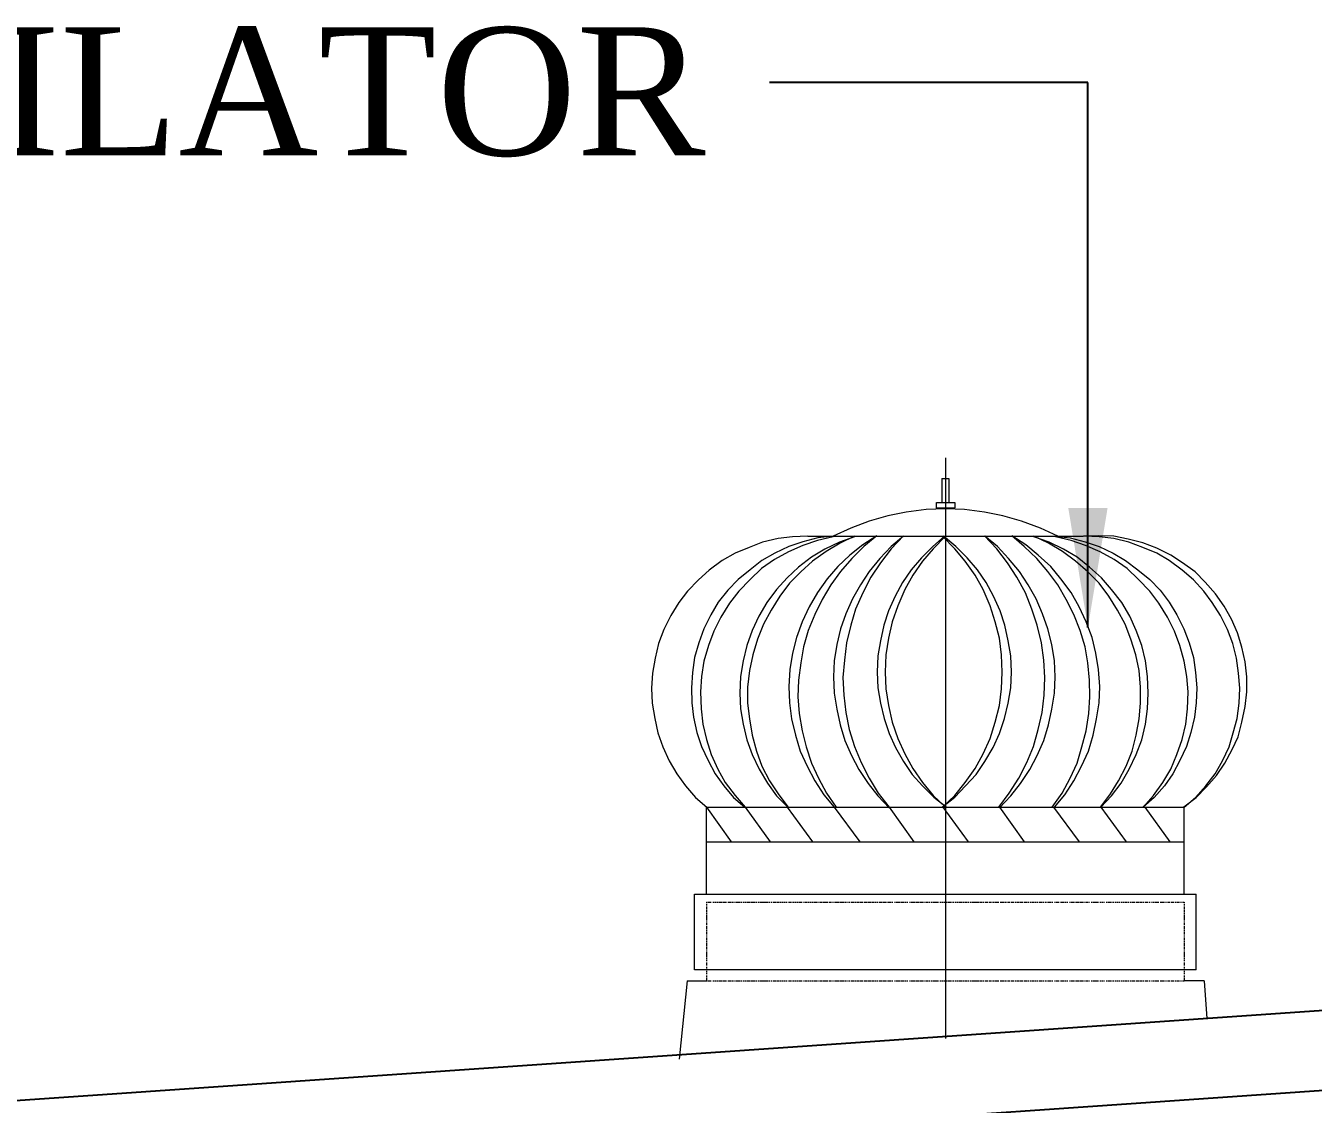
# Model space of a CAD drawing. Header units: metres. Extents: x 31037 to 31490, y -4422 to -3483.
# Drawn here: x 31183.455 to 31185.071, y -4399.249 to -4397.895 of the extents above; entities that cross this region are included whole.
import ezdxf

# ---------------------------------------------------------------- set-up
doc = ezdxf.new("R2010")
doc.units = ezdxf.units.M
doc.header["$LTSCALE"] = 30
doc.header["$MEASUREMENT"] = 0
doc.header["$PDMODE"] = 34
doc.linetypes.add('DASHDOT', pattern=[1, 0.5, -0.25, 0, -0.25])
doc.layers.get('0').update_dxf_attribs({"color": 30, "lineweight": 40})
for name, color, linetype in [('BLK_1_HT_OF_BLDG', 5, 'Continuous'), ('JSC-1A-Thin', 254, 'Continuous'), ('OBJ', 5, 'Continuous')]:
    doc.layers.add(name, color=color, linetype=linetype)
doc.styles.add('DIM', font='times.ttf')
doc.styles.add('ROMANS', font='stylu.ttf', dxfattribs={"width": 0.75})
doc.styles.get("Standard").update_dxf_attribs({"font": 'times.ttf', "height": 0.05})
doc.dimstyles.new('Standard$0', dxfattribs={"dimtxt": 0.08, "dimasz": 0.05, "dimexe": 0.02, "dimexo": 0.05, "dimgap": 0.09, "dimtad": 0, "dimtih": 1, "dimtoh": 1, "dimzin": 0, "dimdsep": 46, "dimtxsty": 'Standard', "dimcen": 0.09, "dimclrd": 7, "dimclre": 7, "dimclrt": 7, "dimadec": 0, "dimazin": 0, "dimtfac": 1, "dimtofl": 0, "dimtmove": 0, "dimatfit": 3, "dimfxl": 0, "dimtolj": 1, "dimtzin": 0, "dimarcsym": 0})
doc.dimstyles.new('STANDARD$7', dxfattribs={"dimtxt": 0.18, "dimasz": 7, "dimexe": 0.18, "dimexo": 0.0625, "dimgap": 0.09, "dimtad": 0, "dimtih": 1, "dimtoh": 1, "dimdec": 3, "dimzin": 0, "dimdsep": 46, "dimtxsty": 'ROMANS', "dimcen": 0.09, "dimclrd": 3, "dimclrt": 2, "dimaunit": 1, "dimadec": 0, "dimazin": 0, "dimtfac": 1, "dimtdec": 3, "dimtofl": 0, "dimtmove": 2, "dimatfit": 3, "dimfxl": 0, "dimtolj": 1, "dimtzin": 0, "dimarcsym": 0})

# ---------------------------------------------------------------- blocks, each defined once
blk = doc.blocks.new('EGEGRE')
at = {"layer": 'JSC-1A-Thin', "lineweight": 9, "extrusion": (0.000697341, -0.000131776, 1)}
blk.add_line((17325.4454, -5309.2693, 0), (17325.4356, -5309.368), dxfattribs=at)
at = {"layer": 'JSC-1A-Thin', "linetype": 'DASHDOT', "lineweight": 9, "extrusion": (0.000697341, -0.000131776, 1), "elevation": 12.7814}
blk.add_lwpolyline([(17325.7659, -5308.6109), (17325.7659, -5309.3404)], dxfattribs=at)
at = {"layer": 'JSC-1A-Thin', "lineweight": 9, "extrusion": (0.000697341, -0.000131776, 1), "elevation": 12.7814}
for points in [[(17325.7611, -5308.6372), (17325.7699, -5308.6372)], [(17325.7611, -5308.6372), (17325.7611, -5308.667)], [(17325.7699, -5308.6372), (17325.7699, -5308.667)], [(17325.7544, -5308.667), (17325.7774, -5308.667), (17325.7774, -5308.6744), (17325.7544, -5308.6744), (17325.7544, -5308.667)], [(17325.9066, -5308.7096), (17325.8849, -5308.6995), (17325.8612, -5308.6907), (17325.8376, -5308.6839), (17325.8146, -5308.6792), (17325.7895, -5308.6758), (17325.7659, -5308.6751), (17325.7415, -5308.6758), (17325.7165, -5308.6792), (17325.6935, -5308.6839), (17325.6698, -5308.6907), (17325.6468, -5308.6995), (17325.6245, -5308.7096)], [(17325.5927, -5308.7096), (17325.5738, -5308.7103), (17325.5555, -5308.7123), (17325.5359, -5308.7171), (17325.519, -5308.7238), (17325.5014, -5308.7306), (17325.4852, -5308.7401), (17325.4689, -5308.7522), (17325.4554, -5308.7644), (17325.4419, -5308.7786), (17325.431, -5308.7928), (17325.4209, -5308.809), (17325.4121, -5308.8266), (17325.4053, -5308.8442), (17325.4013, -5308.8625), (17325.3979, -5308.8814), (17325.3966, -5308.9004), (17325.3972, -5308.9193), (17325.4006, -5308.9382), (17325.4047, -5308.9565), (17325.4108, -5308.9741), (17325.4189, -5308.9917), (17325.4283, -5309.0079), (17325.4392, -5309.0228), (17325.452, -5309.0377), (17325.4662, -5309.0498)], [(17325.6245, -5308.7096), (17325.6056, -5308.7116), (17325.5866, -5308.7164), (17325.569, -5308.7225), (17325.5514, -5308.7306), (17325.5352, -5308.7401), (17325.5203, -5308.7516), (17325.5055, -5308.7637), (17325.4926, -5308.7773), (17325.4804, -5308.7921), (17325.471, -5308.8084), (17325.4622, -5308.826), (17325.4561, -5308.8435), (17325.4507, -5308.8618), (17325.448, -5308.8807), (17325.4466, -5308.8997), (17325.4473, -5308.9186), (17325.4493, -5308.9369), (17325.4534, -5308.9558), (17325.4595, -5308.9734), (17325.4676, -5308.991), (17325.4764, -5309.0079), (17325.4872, -5309.0228), (17325.4994, -5309.0377), (17325.5136, -5309.0498)], [(17325.6245, -5308.7103), (17325.6049, -5308.715), (17325.5866, -5308.7211), (17325.5684, -5308.7292), (17325.5508, -5308.7387), (17325.5345, -5308.7502), (17325.5203, -5308.7637), (17325.5061, -5308.7786), (17325.4946, -5308.7935), (17325.4838, -5308.8111), (17325.475, -5308.8287), (17325.4683, -5308.8469), (17325.4622, -5308.8665), (17325.4595, -5308.8855), (17325.4581, -5308.9051), (17325.4588, -5308.9261), (17325.4608, -5308.9457), (17325.4655, -5308.9646), (17325.4716, -5308.9836), (17325.4797, -5309.0018), (17325.4892, -5309.0187), (17325.5014, -5309.035), (17325.5142, -5309.0498)], [(17325.6516, -5308.7103), (17325.6326, -5308.7171), (17325.6144, -5308.7258), (17325.5974, -5308.736), (17325.5812, -5308.7482), (17325.567, -5308.7617), (17325.5535, -5308.7766), (17325.5413, -5308.7928), (17325.5312, -5308.8097), (17325.523, -5308.828), (17325.5163, -5308.8469), (17325.5115, -5308.8659), (17325.5082, -5308.8855), (17325.5075, -5308.9065), (17325.5082, -5308.9261), (17325.5115, -5308.9457), (17325.5163, -5308.9653), (17325.523, -5308.9836), (17325.5318, -5309.0018), (17325.542, -5309.0194), (17325.5535, -5309.0356), (17325.5677, -5309.0498)], [(17325.6516, -5308.7096), (17325.6333, -5308.7184), (17325.6157, -5308.7286), (17325.5988, -5308.7407), (17325.5839, -5308.7543), (17325.5697, -5308.7685), (17325.5575, -5308.7847), (17325.5467, -5308.8023), (17325.5372, -5308.8199), (17325.5298, -5308.8388), (17325.5237, -5308.8584), (17325.5197, -5308.878), (17325.517, -5308.899), (17325.517, -5308.9193), (17325.5197, -5308.9389), (17325.523, -5308.9592), (17325.5285, -5308.9795), (17325.5352, -5308.9984), (17325.5447, -5309.0167), (17325.5555, -5309.0329), (17325.5677, -5309.0492)], [(17325.6793, -5308.7089), (17325.6617, -5308.7204), (17325.6455, -5308.7333), (17325.6306, -5308.7475), (17325.6171, -5308.7631), (17325.6049, -5308.78), (17325.5947, -5308.7982), (17325.5859, -5308.8172), (17325.5785, -5308.8368), (17325.5738, -5308.8564), (17325.5704, -5308.8767), (17325.569, -5308.8983), (17325.5697, -5308.9186), (17325.5724, -5308.9389), (17325.5772, -5308.9592), (17325.5832, -5308.9795), (17325.592, -5308.9984), (17325.6015, -5309.0167), (17325.613, -5309.0343), (17325.6259, -5309.0498)], [(17325.6793, -5308.7089), (17325.6631, -5308.7225), (17325.6482, -5308.7373), (17325.634, -5308.7536), (17325.6218, -5308.7705), (17325.611, -5308.7888), (17325.6015, -5308.8077), (17325.5934, -5308.828), (17325.5873, -5308.8483), (17325.5839, -5308.8686), (17325.5812, -5308.8902), (17325.5805, -5308.9112), (17325.5819, -5308.9322), (17325.5859, -5308.9538), (17325.5907, -5308.9741), (17325.5974, -5308.9944), (17325.6062, -5309.0133), (17325.6164, -5309.0323), (17325.6286, -5309.0498)], [(17325.5927, -5308.7096), (17325.939, -5308.7096)], [(17325.7131, -5308.7096), (17325.6976, -5308.7225), (17325.6833, -5308.7373), (17325.6698, -5308.7536), (17325.659, -5308.7705), (17325.6489, -5308.7881), (17325.6407, -5308.807), (17325.634, -5308.826), (17325.6292, -5308.8456), (17325.6259, -5308.8659), (17325.6252, -5308.8862), (17325.6259, -5308.9065), (17325.6292, -5308.9267), (17325.6333, -5308.9464), (17325.6394, -5308.966), (17325.6475, -5308.9849), (17325.657, -5309.0025), (17325.6685, -5309.0201), (17325.6806, -5309.0356), (17325.6948, -5309.0505)], [(17325.7131, -5308.7089), (17325.6976, -5308.7252), (17325.684, -5308.7428), (17325.6719, -5308.761), (17325.6617, -5308.7806), (17325.6529, -5308.8009), (17325.6468, -5308.8212), (17325.6414, -5308.8435), (17325.6387, -5308.8652), (17325.6367, -5308.8868), (17325.638, -5308.9092), (17325.6407, -5308.9308), (17325.6448, -5308.9524), (17325.6516, -5308.9734), (17325.6597, -5308.9937), (17325.6698, -5309.0133), (17325.6813, -5309.0323), (17325.6948, -5309.0498)], [(17325.7645, -5308.7096), (17325.7496, -5308.7225), (17325.7354, -5308.7367), (17325.7226, -5308.7516), (17325.7118, -5308.7678), (17325.7023, -5308.7847), (17325.6942, -5308.803), (17325.6881, -5308.8212), (17325.684, -5308.8408), (17325.6806, -5308.8598), (17325.68, -5308.8801), (17325.6806, -5308.8997), (17325.684, -5308.9193), (17325.6888, -5308.9382), (17325.6948, -5308.9572), (17325.703, -5308.9748), (17325.7131, -5308.9924), (17325.7239, -5309.0086), (17325.7368, -5309.0228), (17325.751, -5309.037), (17325.7665, -5309.0492)], [(17325.7659, -5308.7096), (17325.7503, -5308.7252), (17325.7368, -5308.7407), (17325.7246, -5308.7583), (17325.7145, -5308.7766), (17325.7057, -5308.7969), (17325.6989, -5308.8172), (17325.6942, -5308.8375), (17325.6908, -5308.8584), (17325.6901, -5308.8801), (17325.6908, -5308.901), (17325.6942, -5308.922), (17325.6989, -5308.943), (17325.7057, -5308.9633), (17325.7145, -5308.9829), (17325.7246, -5309.0011), (17325.7368, -5309.0187), (17325.7503, -5309.035), (17325.7659, -5309.0498)], [(17325.7618, -5309.0498), (17325.7774, -5309.035), (17325.7902, -5309.0187), (17325.8031, -5309.0011), (17325.8132, -5308.9829), (17325.822, -5308.9633), (17325.8281, -5308.943), (17325.8335, -5308.922), (17325.8362, -5308.901), (17325.8369, -5308.8801), (17325.8362, -5308.8584), (17325.8335, -5308.8375), (17325.8281, -5308.8172), (17325.822, -5308.7969), (17325.8132, -5308.7766), (17325.8031, -5308.7583), (17325.7902, -5308.7407), (17325.7774, -5308.7252), (17325.7618, -5308.7096)], [(17325.7618, -5309.0492), (17325.7774, -5309.037), (17325.7909, -5309.0228), (17325.8044, -5309.0086), (17325.8152, -5308.9924), (17325.8254, -5308.9748), (17325.8335, -5308.9572), (17325.8396, -5308.9382), (17325.8443, -5308.9193), (17325.8477, -5308.8997), (17325.8484, -5308.8801), (17325.8477, -5308.8598), (17325.8443, -5308.8408), (17325.8403, -5308.8212), (17325.8342, -5308.803), (17325.8261, -5308.7847), (17325.8166, -5308.7678), (17325.8058, -5308.7516), (17325.7929, -5308.7367), (17325.7787, -5308.7225), (17325.7632, -5308.7096)], [(17325.8328, -5309.0498), (17325.8457, -5309.0323), (17325.8579, -5309.0133), (17325.868, -5308.9937), (17325.8761, -5308.9734), (17325.8822, -5308.9524), (17325.8869, -5308.9308), (17325.8897, -5308.9092), (17325.8903, -5308.8868), (17325.889, -5308.8652), (17325.8863, -5308.8435), (17325.8809, -5308.8212), (17325.8741, -5308.8009), (17325.866, -5308.7806), (17325.8552, -5308.761), (17325.8437, -5308.7428), (17325.8301, -5308.7252), (17325.8146, -5308.7089)], [(17325.8335, -5309.0505), (17325.8477, -5309.0356), (17325.8599, -5309.0201), (17325.8714, -5309.0025), (17325.8809, -5308.9849), (17325.889, -5308.966), (17325.8951, -5308.9464), (17325.8991, -5308.9267), (17325.9025, -5308.9065), (17325.9032, -5308.8862), (17325.9025, -5308.8659), (17325.8991, -5308.8456), (17325.8944, -5308.826), (17325.8876, -5308.807), (17325.8795, -5308.7881), (17325.8694, -5308.7705), (17325.8585, -5308.7536), (17325.845, -5308.7373), (17325.8308, -5308.7225), (17325.8152, -5308.7096)], [(17325.8998, -5309.0498), (17325.912, -5309.0323), (17325.9221, -5309.0133), (17325.9309, -5308.9944), (17325.937, -5308.9741), (17325.9424, -5308.9538), (17325.9458, -5308.9322), (17325.9471, -5308.9112), (17325.9465, -5308.8902), (17325.9444, -5308.8686), (17325.9411, -5308.8483), (17325.935, -5308.828), (17325.9269, -5308.8077), (17325.9174, -5308.7888), (17325.9066, -5308.7705), (17325.8944, -5308.7536), (17325.8802, -5308.7373), (17325.8646, -5308.7225), (17325.8491, -5308.7089)], [(17325.9025, -5309.0498), (17325.9154, -5309.0343), (17325.9269, -5309.0167), (17325.9363, -5308.9984), (17325.9451, -5308.9795), (17325.9512, -5308.9592), (17325.9553, -5308.9389), (17325.9586, -5308.9186), (17325.9593, -5308.8983), (17325.958, -5308.8767), (17325.9546, -5308.8564), (17325.9499, -5308.8368), (17325.9424, -5308.8172), (17325.9336, -5308.7982), (17325.9235, -5308.78), (17325.9106, -5308.7631), (17325.8978, -5308.7475), (17325.8822, -5308.7333), (17325.8667, -5308.7204), (17325.8491, -5308.7089)], [(17325.9607, -5309.0492), (17325.9729, -5309.0329), (17325.983, -5309.0167), (17325.9925, -5308.9984), (17325.9999, -5308.9795), (17326.0053, -5308.9592), (17326.0087, -5308.9389), (17326.0107, -5308.9193), (17326.0107, -5308.899), (17326.0087, -5308.878), (17326.0046, -5308.8584), (17325.9986, -5308.8388), (17325.9911, -5308.8199), (17325.9816, -5308.8023), (17325.9708, -5308.7847), (17325.9586, -5308.7685), (17325.9444, -5308.7543), (17325.9289, -5308.7407), (17325.9127, -5308.7286), (17325.8951, -5308.7184), (17325.8768, -5308.7096)], [(17325.9607, -5309.0498), (17325.9742, -5309.0356), (17325.9864, -5309.0194), (17325.9965, -5309.0018), (17326.0053, -5308.9836), (17326.0121, -5308.9653), (17326.0168, -5308.9457), (17326.0195, -5308.9261), (17326.0202, -5308.9065), (17326.0195, -5308.8855), (17326.0168, -5308.8659), (17326.0121, -5308.8469), (17326.0053, -5308.828), (17325.9972, -5308.8097), (17325.9871, -5308.7928), (17325.9742, -5308.7766), (17325.9614, -5308.7617), (17325.9465, -5308.7482), (17325.9309, -5308.736), (17325.914, -5308.7258), (17325.8957, -5308.7171), (17325.8768, -5308.7103)], [(17325.9032, -5308.7096), (17325.9221, -5308.7116), (17325.9411, -5308.7164), (17325.9586, -5308.7225), (17325.9762, -5308.7306), (17325.9918, -5308.7401), (17326.0073, -5308.7516), (17326.0222, -5308.7637), (17326.0351, -5308.7773), (17326.0466, -5308.7921), (17326.0561, -5308.8084), (17326.0648, -5308.826), (17326.0716, -5308.8435), (17326.077, -5308.8618), (17326.0797, -5308.8807), (17326.0811, -5308.8997), (17326.0804, -5308.9186), (17326.0784, -5308.9369), (17326.0736, -5308.9558), (17326.0682, -5308.9734), (17326.0601, -5308.991), (17326.0513, -5309.0079), (17326.0405, -5309.0228), (17326.0276, -5309.0377), (17326.0141, -5309.0498), (17326.027, -5309.035), (17326.0385, -5309.0187), (17326.0486, -5309.0018), (17326.0561, -5308.9836), (17326.0628, -5308.9646), (17326.0676, -5308.9457), (17326.0696, -5308.9261), (17326.0703, -5308.9051), (17326.0689, -5308.8855), (17326.0655, -5308.8665), (17326.0601, -5308.8469), (17326.0533, -5308.8287), (17326.0446, -5308.8111), (17326.0337, -5308.7935), (17326.0222, -5308.7786), (17326.008, -5308.7637), (17325.9938, -5308.7502), (17325.9776, -5308.7387), (17325.96, -5308.7292), (17325.9417, -5308.7211), (17325.9235, -5308.715), (17325.9039, -5308.7103)], [(17326.0648, -5309.0492), (17326.0804, -5309.0377), (17326.0933, -5309.0241), (17326.1061, -5309.0099), (17326.1163, -5308.9944), (17326.1257, -5308.9775), (17326.1332, -5308.9612), (17326.1379, -5308.943), (17326.142, -5308.9234), (17326.144, -5308.9051), (17326.144, -5308.8862), (17326.142, -5308.8672), (17326.1379, -5308.849), (17326.1325, -5308.8307), (17326.125, -5308.8138), (17326.1156, -5308.7975), (17326.1048, -5308.782), (17326.0919, -5308.7671), (17326.079, -5308.7543), (17326.0635, -5308.7428), (17326.0486, -5308.7333), (17326.031, -5308.7245), (17326.0134, -5308.7177), (17325.9952, -5308.713), (17325.9769, -5308.7096), (17325.958, -5308.7089), (17325.939, -5308.7096)], [(17326.0655, -5309.0498), (17326.0797, -5309.0377), (17326.0926, -5309.0228), (17326.1041, -5309.0079), (17326.1135, -5308.9917), (17326.1217, -5308.9741), (17326.1271, -5308.9565), (17326.1318, -5308.9382), (17326.1345, -5308.9193), (17326.1352, -5308.9004), (17326.1338, -5308.8814), (17326.1311, -5308.8625), (17326.1264, -5308.8442), (17326.1196, -5308.8266), (17326.1108, -5308.809), (17326.1007, -5308.7928), (17326.0899, -5308.7786), (17326.077, -5308.7644), (17326.0628, -5308.7522), (17326.0466, -5308.7401), (17326.031, -5308.7306), (17326.0134, -5308.7238), (17325.9959, -5308.7171), (17325.9769, -5308.7123), (17325.9586, -5308.7103), (17325.9397, -5308.7096)], [(17325.4655, -5309.0498), (17326.0655, -5309.0498)], [(17325.4655, -5309.0498), (17325.4967, -5309.0931)], [(17325.4655, -5309.1588), (17325.4655, -5309.0498)], [(17325.5142, -5309.0498), (17325.5454, -5309.0931)], [(17325.567, -5309.0498), (17325.5988, -5309.0931)], [(17325.6259, -5309.0498), (17325.6583, -5309.0931)], [(17325.6948, -5309.0498), (17325.726, -5309.0931)], [(17325.7625, -5309.0498), (17325.7943, -5309.0931)], [(17325.8335, -5309.0498), (17325.8646, -5309.0931)], [(17325.9012, -5309.0498), (17325.9336, -5309.0931)], [(17325.9607, -5309.0498), (17325.9925, -5309.0931)], [(17326.0161, -5309.0498), (17326.0473, -5309.0931)], [(17326.0655, -5309.1588), (17326.0655, -5309.0498)], [(17325.4655, -5309.0931), (17326.0655, -5309.0931)], [(17325.4507, -5309.1588), (17326.0804, -5309.1588)], [(17326.0804, -5309.2541), (17325.4507, -5309.2541), (17325.4507, -5309.1588)], [(17326.0804, -5309.2541), (17326.0804, -5309.1588)], [(17325.4655, -5309.1689), (17325.4669, -5309.1689)], [(17325.4655, -5309.1689), (17325.4655, -5309.1703)], [(17325.4655, -5309.1716), (17325.4655, -5309.173)], [(17325.4655, -5309.1743), (17325.4655, -5309.1757)], [(17325.4676, -5309.1689), (17325.4696, -5309.1689)], [(17325.4703, -5309.1689), (17325.4716, -5309.1689)], [(17325.4737, -5309.1689), (17325.475, -5309.1689)], [(17325.4757, -5309.1689), (17325.4777, -5309.1689)], [(17325.4784, -5309.1689), (17325.4804, -5309.1689)], [(17325.4811, -5309.1689), (17325.4831, -5309.1689)], [(17325.4838, -5309.1689), (17325.4858, -5309.1689)], [(17325.4865, -5309.1689), (17325.4885, -5309.1689)], [(17325.4892, -5309.1689), (17325.4906, -5309.1689)], [(17325.4926, -5309.1689), (17325.494, -5309.1689)], [(17325.4946, -5309.1689), (17325.4967, -5309.1689)], [(17325.4973, -5309.1689), (17325.4994, -5309.1689)], [(17325.5007, -5309.1689), (17325.5021, -5309.1689)], [(17325.5027, -5309.1689), (17325.5048, -5309.1689)], [(17325.5055, -5309.1689), (17325.5075, -5309.1689)], [(17325.5082, -5309.1689), (17325.5102, -5309.1689)], [(17325.5115, -5309.1689), (17325.5129, -5309.1689)], [(17325.5136, -5309.1689), (17325.5156, -5309.1689)], [(17325.5163, -5309.1689), (17325.519, -5309.1689)], [(17325.5197, -5309.1689), (17325.521, -5309.1689)], [(17325.5217, -5309.1689), (17325.5237, -5309.1689)], [(17325.5244, -5309.1689), (17325.5264, -5309.1689)], [(17325.5271, -5309.1689), (17325.5291, -5309.1689)], [(17325.5305, -5309.1689), (17325.5318, -5309.1689)], [(17325.5325, -5309.1689), (17325.5345, -5309.1689)], [(17325.5352, -5309.1689), (17325.5379, -5309.1689)], [(17325.5386, -5309.1689), (17325.54, -5309.1689)], [(17325.5406, -5309.1689), (17325.5427, -5309.1689)], [(17325.5433, -5309.1689), (17325.5454, -5309.1689)], [(17325.5467, -5309.1689), (17325.5481, -5309.1689)], [(17325.5494, -5309.1689), (17325.5508, -5309.1689)], [(17325.5514, -5309.1689), (17325.5535, -5309.1689)], [(17325.5542, -5309.1689), (17325.5569, -5309.1689)], [(17325.5575, -5309.1689), (17325.5589, -5309.1689)], [(17325.5596, -5309.1689), (17325.5616, -5309.1689)], [(17325.5623, -5309.1689), (17325.565, -5309.1689)], [(17325.5657, -5309.1689), (17325.567, -5309.1689)], [(17325.5684, -5309.1689), (17325.5697, -5309.1689)], [(17325.5704, -5309.1689), (17325.5724, -5309.1689)], [(17325.5738, -5309.1689), (17325.5758, -5309.1689)], [(17325.5765, -5309.1689), (17325.5778, -5309.1689)], [(17325.5785, -5309.1689), (17325.5805, -5309.1689)], [(17325.5812, -5309.1689), (17325.5839, -5309.1689)], [(17325.5846, -5309.1689), (17325.5859, -5309.1689)], [(17325.5873, -5309.1689), (17325.5887, -5309.1689)], [(17325.5893, -5309.1689), (17325.592, -5309.1689)], [(17325.5927, -5309.1689), (17325.5947, -5309.1689)], [(17325.5954, -5309.1689), (17325.5968, -5309.1689)], [(17325.5974, -5309.1689), (17325.5995, -5309.1689)], [(17325.6002, -5309.1689), (17325.6029, -5309.1689)], [(17325.6035, -5309.1689), (17325.6049, -5309.1689)], [(17325.6062, -5309.1689), (17325.6076, -5309.1689)], [(17325.6083, -5309.1689), (17325.611, -5309.1689)], [(17325.6116, -5309.1689), (17325.6137, -5309.1689)], [(17325.6144, -5309.1689), (17325.6157, -5309.1689)], [(17325.6164, -5309.1689), (17325.6184, -5309.1689)], [(17325.6198, -5309.1689), (17325.6218, -5309.1689)], [(17325.6225, -5309.1689), (17325.6238, -5309.1689)], [(17325.6252, -5309.1689), (17325.6265, -5309.1689)], [(17325.6272, -5309.1689), (17325.6299, -5309.1689)], [(17325.6306, -5309.1689), (17325.6326, -5309.1689)], [(17325.6333, -5309.1689), (17325.6346, -5309.1689)], [(17325.6353, -5309.1689), (17325.638, -5309.1689)], [(17325.6387, -5309.1689), (17325.6407, -5309.1689)], [(17325.6414, -5309.1689), (17325.6428, -5309.1689)], [(17325.6441, -5309.1689), (17325.6455, -5309.1689)], [(17325.6468, -5309.1689), (17325.6489, -5309.1689)], [(17325.6495, -5309.1689), (17325.6516, -5309.1689)], [(17325.6522, -5309.1689), (17325.6536, -5309.1689)], [(17325.6543, -5309.1689), (17325.657, -5309.1689)], [(17325.6576, -5309.1689), (17325.6597, -5309.1689)], [(17325.6604, -5309.1689), (17325.6617, -5309.1689)], [(17325.6631, -5309.1689), (17325.6651, -5309.1689)], [(17325.6658, -5309.1689), (17325.6678, -5309.1689)], [(17325.6685, -5309.1689), (17325.6705, -5309.1689)], [(17325.6712, -5309.1689), (17325.6725, -5309.1689)], [(17325.6732, -5309.1689), (17325.6759, -5309.1689)], [(17325.6766, -5309.1689), (17325.6786, -5309.1689)], [(17325.6793, -5309.1689), (17325.6806, -5309.1689)], [(17325.682, -5309.1689), (17325.684, -5309.1689)], [(17325.6847, -5309.1689), (17325.6867, -5309.1689)], [(17325.6874, -5309.1689), (17325.6894, -5309.1689)], [(17325.6901, -5309.1689), (17325.6915, -5309.1689)], [(17325.6928, -5309.1689), (17325.6948, -5309.1689)], [(17325.6955, -5309.1689), (17325.6976, -5309.1689)], [(17325.6982, -5309.1689), (17325.6996, -5309.1689)], [(17325.7016, -5309.1689), (17325.703, -5309.1689)], [(17325.7036, -5309.1689), (17325.7057, -5309.1689)], [(17325.7063, -5309.1689), (17325.7084, -5309.1689)], [(17325.7091, -5309.1689), (17325.7111, -5309.1689)], [(17325.7118, -5309.1689), (17325.7138, -5309.1689)], [(17325.7145, -5309.1689), (17325.7165, -5309.1689)], [(17325.7172, -5309.1689), (17325.7185, -5309.1689)], [(17325.7206, -5309.1689), (17325.7219, -5309.1689)], [(17325.7226, -5309.1689), (17325.7246, -5309.1689)], [(17325.7253, -5309.1689), (17325.7273, -5309.1689)], [(17325.728, -5309.1689), (17325.73, -5309.1689)], [(17325.7307, -5309.1689), (17325.7327, -5309.1689)], [(17325.7334, -5309.1689), (17325.7354, -5309.1689)], [(17325.7361, -5309.1689), (17325.7381, -5309.1689)], [(17325.7395, -5309.1689), (17325.7408, -5309.1689)], [(17325.7415, -5309.1689), (17325.7435, -5309.1689)], [(17325.7442, -5309.1689), (17325.7463, -5309.1689)], [(17325.7476, -5309.1689), (17325.749, -5309.1689)], [(17325.7496, -5309.1689), (17325.7517, -5309.1689)], [(17325.7523, -5309.1689), (17325.7544, -5309.1689)], [(17325.755, -5309.1689), (17325.7571, -5309.1689)], [(17325.7584, -5309.1689), (17325.7598, -5309.1689)], [(17325.7605, -5309.1689), (17325.7625, -5309.1689)], [(17325.7632, -5309.1689), (17325.7659, -5309.1689)], [(17325.7665, -5309.1689), (17325.7679, -5309.1689)], [(17325.7686, -5309.1689), (17325.7706, -5309.1689)], [(17325.7713, -5309.1689), (17325.7733, -5309.1689)], [(17325.7747, -5309.1689), (17325.776, -5309.1689)], [(17325.7774, -5309.1689), (17325.7787, -5309.1689)], [(17325.7794, -5309.1689), (17325.7814, -5309.1689)], [(17325.7821, -5309.1689), (17325.7848, -5309.1689)], [(17325.7855, -5309.1689), (17325.7868, -5309.1689)], [(17325.7875, -5309.1689), (17325.7895, -5309.1689)], [(17325.7902, -5309.1689), (17325.7929, -5309.1689)], [(17325.7936, -5309.1689), (17325.795, -5309.1689)], [(17325.7963, -5309.1689), (17325.7977, -5309.1689)], [(17325.7983, -5309.1689), (17325.8004, -5309.1689)], [(17325.801, -5309.1689), (17325.8038, -5309.1689)], [(17325.8044, -5309.1689), (17325.8058, -5309.1689)], [(17325.8065, -5309.1689), (17325.8085, -5309.1689)], [(17325.8092, -5309.1689), (17325.8119, -5309.1689)], [(17325.8125, -5309.1689), (17325.8139, -5309.1689)], [(17325.8152, -5309.1689), (17325.8166, -5309.1689)], [(17325.8173, -5309.1689), (17325.8193, -5309.1689)], [(17325.8207, -5309.1689), (17325.8227, -5309.1689)], [(17325.8234, -5309.1689), (17325.8247, -5309.1689)], [(17325.8254, -5309.1689), (17325.8274, -5309.1689)], [(17325.8281, -5309.1689), (17325.8308, -5309.1689)], [(17325.8315, -5309.1689), (17325.8328, -5309.1689)], [(17325.8342, -5309.1689), (17325.8355, -5309.1689)], [(17325.8362, -5309.1689), (17325.8389, -5309.1689)], [(17325.8396, -5309.1689), (17325.8416, -5309.1689)], [(17325.8423, -5309.1689), (17325.8437, -5309.1689)], [(17325.8443, -5309.1689), (17325.8464, -5309.1689)], [(17325.8477, -5309.1689), (17325.8497, -5309.1689)], [(17325.8504, -5309.1689), (17325.8518, -5309.1689)], [(17325.8531, -5309.1689), (17325.8545, -5309.1689)], [(17325.8552, -5309.1689), (17325.8579, -5309.1689)], [(17325.8585, -5309.1689), (17325.8606, -5309.1689)], [(17325.8612, -5309.1689), (17325.8626, -5309.1689)], [(17325.864, -5309.1689), (17325.866, -5309.1689)], [(17325.8667, -5309.1689), (17325.8687, -5309.1689)], [(17325.8694, -5309.1689), (17325.8707, -5309.1689)], [(17325.8721, -5309.1689), (17325.8734, -5309.1689)], [(17325.8741, -5309.1689), (17325.8768, -5309.1689)], [(17325.8775, -5309.1689), (17325.8795, -5309.1689)], [(17325.8802, -5309.1689), (17325.8815, -5309.1689)], [(17325.8829, -5309.1689), (17325.8849, -5309.1689)], [(17325.8856, -5309.1689), (17325.8876, -5309.1689)], [(17325.8883, -5309.1689), (17325.8897, -5309.1689)], [(17325.891, -5309.1689), (17325.8924, -5309.1689)], [(17325.8937, -5309.1689), (17325.8957, -5309.1689)], [(17325.8964, -5309.1689), (17325.8984, -5309.1689)], [(17325.8991, -5309.1689), (17325.9005, -5309.1689)], [(17325.9025, -5309.1689), (17325.9039, -5309.1689)], [(17325.9045, -5309.1689), (17325.9066, -5309.1689)], [(17325.9072, -5309.1689), (17325.9086, -5309.1689)], [(17325.9099, -5309.1689), (17325.912, -5309.1689)], [(17325.9127, -5309.1689), (17325.9147, -5309.1689)], [(17325.9154, -5309.1689), (17325.9174, -5309.1689)], [(17325.9181, -5309.1689), (17325.9194, -5309.1689)], [(17325.9214, -5309.1689), (17325.9228, -5309.1689)], [(17325.9235, -5309.1689), (17325.9255, -5309.1689)], [(17325.9262, -5309.1689), (17325.9275, -5309.1689)], [(17325.9289, -5309.1689), (17325.9309, -5309.1689)], [(17325.9316, -5309.1689), (17325.9336, -5309.1689)], [(17325.9343, -5309.1689), (17325.9363, -5309.1689)], [(17325.937, -5309.1689), (17325.939, -5309.1689)], [(17325.9404, -5309.1689), (17325.9417, -5309.1689)], [(17325.9424, -5309.1689), (17325.9444, -5309.1689)], [(17325.9451, -5309.1689), (17325.9465, -5309.1689)], [(17325.9485, -5309.1689), (17325.9499, -5309.1689)], [(17325.9505, -5309.1689), (17325.9526, -5309.1689)], [(17325.9532, -5309.1689), (17325.9553, -5309.1689)], [(17325.9559, -5309.1689), (17325.958, -5309.1689)], [(17325.9593, -5309.1689), (17325.9607, -5309.1689)], [(17325.9614, -5309.1689), (17325.9634, -5309.1689)], [(17325.9641, -5309.1689), (17325.9654, -5309.1689)], [(17325.9674, -5309.1689), (17325.9688, -5309.1689)], [(17325.9695, -5309.1689), (17325.9715, -5309.1689)], [(17325.9722, -5309.1689), (17325.9742, -5309.1689)], [(17325.9756, -5309.1689), (17325.9769, -5309.1689)], [(17325.9783, -5309.1689), (17325.9796, -5309.1689)], [(17325.9803, -5309.1689), (17325.9823, -5309.1689)], [(17325.983, -5309.1689), (17325.985, -5309.1689)], [(17325.9864, -5309.1689), (17325.9877, -5309.1689)], [(17325.9884, -5309.1689), (17325.9904, -5309.1689)], [(17325.9911, -5309.1689), (17325.9938, -5309.1689)], [(17325.9945, -5309.1689), (17325.9959, -5309.1689)], [(17325.9972, -5309.1689), (17325.9986, -5309.1689)], [(17325.9992, -5309.1689), (17326.0013, -5309.1689)], [(17326.0019, -5309.1689), (17326.004, -5309.1689)], [(17326.0053, -5309.1689), (17326.0067, -5309.1689)], [(17326.0073, -5309.1689), (17326.0094, -5309.1689)], [(17326.0101, -5309.1689), (17326.0128, -5309.1689)], [(17326.0134, -5309.1689), (17326.0148, -5309.1689)], [(17326.0161, -5309.1689), (17326.0175, -5309.1689)], [(17326.0182, -5309.1689), (17326.0202, -5309.1689)], [(17326.0216, -5309.1689), (17326.0229, -5309.1689)], [(17326.0243, -5309.1689), (17326.0256, -5309.1689)], [(17326.0263, -5309.1689), (17326.0283, -5309.1689)], [(17326.029, -5309.1689), (17326.0317, -5309.1689)], [(17326.0324, -5309.1689), (17326.0337, -5309.1689)], [(17326.0351, -5309.1689), (17326.0364, -5309.1689)], [(17326.0371, -5309.1689), (17326.0398, -5309.1689)], [(17326.0405, -5309.1689), (17326.0418, -5309.1689)], [(17326.0432, -5309.1689), (17326.0446, -5309.1689)], [(17326.0452, -5309.1689), (17326.0473, -5309.1689)], [(17326.0486, -5309.1689), (17326.0506, -5309.1689)], [(17326.0513, -5309.1689), (17326.0527, -5309.1689)], [(17326.054, -5309.1689), (17326.0554, -5309.1689)], [(17326.0561, -5309.1689), (17326.0588, -5309.1689)], [(17326.0594, -5309.1689), (17326.0608, -5309.1689)], [(17326.0621, -5309.1689), (17326.0635, -5309.1689)], [(17326.0642, -5309.1689), (17326.0655, -5309.1689)], [(17326.0655, -5309.1689), (17326.0655, -5309.1703)], [(17326.0655, -5309.1716), (17326.0655, -5309.173)], [(17326.0655, -5309.1743), (17326.0655, -5309.1757)], [(17325.4655, -5309.1763), (17325.4655, -5309.1784)], [(17325.4655, -5309.179), (17325.4655, -5309.1817)], [(17325.4655, -5309.1824), (17325.4655, -5309.1838)], [(17325.4655, -5309.1845), (17325.4655, -5309.1865)], [(17325.4655, -5309.1872), (17325.4655, -5309.1899)], [(17325.4655, -5309.1905), (17325.4655, -5309.1919)], [(17326.0655, -5309.1763), (17326.0655, -5309.1784)], [(17326.0655, -5309.179), (17326.0655, -5309.1817)], [(17326.0655, -5309.1824), (17326.0655, -5309.1838)], [(17326.0655, -5309.1845), (17326.0655, -5309.1865)], [(17326.0655, -5309.1872), (17326.0655, -5309.1899)], [(17326.0655, -5309.1905), (17326.0655, -5309.1919)], [(17325.4655, -5309.1932), (17325.4655, -5309.1946)], [(17325.4655, -5309.1953), (17325.4655, -5309.1973)], [(17325.4655, -5309.1987), (17325.4655, -5309.2007)], [(17325.4655, -5309.2014), (17325.4655, -5309.2027)], [(17325.4655, -5309.2034), (17325.4655, -5309.2054)], [(17325.4655, -5309.2061), (17325.4655, -5309.2088)], [(17326.0655, -5309.1932), (17326.0655, -5309.1946)], [(17326.0655, -5309.1953), (17326.0655, -5309.1973)], [(17326.0655, -5309.1987), (17326.0655, -5309.2007)], [(17326.0655, -5309.2014), (17326.0655, -5309.2027)], [(17326.0655, -5309.2034), (17326.0655, -5309.2054)], [(17326.0655, -5309.2061), (17326.0655, -5309.2088)], [(17325.4655, -5309.2095), (17325.4655, -5309.2108)], [(17325.4655, -5309.2122), (17325.4655, -5309.2135)], [(17325.4655, -5309.2142), (17325.4655, -5309.2169)], [(17325.4655, -5309.2176), (17325.4655, -5309.2196)], [(17325.4655, -5309.2203), (17325.4655, -5309.2217)], [(17325.4655, -5309.2223), (17325.4655, -5309.2244)], [(17326.0655, -5309.2095), (17326.0655, -5309.2108)], [(17326.0655, -5309.2122), (17326.0655, -5309.2135)], [(17326.0655, -5309.2142), (17326.0655, -5309.2169)], [(17326.0655, -5309.2176), (17326.0655, -5309.2196)], [(17326.0655, -5309.2203), (17326.0655, -5309.2217)], [(17326.0655, -5309.2223), (17326.0655, -5309.2244)], [(17325.4655, -5309.225), (17325.4655, -5309.2277)], [(17325.4655, -5309.2284), (17325.4655, -5309.2298)], [(17325.4655, -5309.2311), (17325.4655, -5309.2325)], [(17325.4655, -5309.2332), (17325.4655, -5309.2359)], [(17325.4655, -5309.2365), (17325.4655, -5309.2386)], [(17325.4655, -5309.2392), (17325.4655, -5309.2406)], [(17326.0655, -5309.225), (17326.0655, -5309.2277)], [(17326.0655, -5309.2284), (17326.0655, -5309.2298)], [(17326.0655, -5309.2311), (17326.0655, -5309.2325)], [(17326.0655, -5309.2332), (17326.0655, -5309.2359)], [(17326.0655, -5309.2365), (17326.0655, -5309.2386)], [(17326.0655, -5309.2392), (17326.0655, -5309.2406)], [(17325.4655, -5309.2413), (17325.4655, -5309.2433)], [(17325.4655, -5309.2447), (17325.4655, -5309.2467)], [(17325.4655, -5309.2474), (17325.4655, -5309.2487)], [(17325.4655, -5309.2501), (17325.4655, -5309.2514)], [(17325.4655, -5309.2521), (17325.4655, -5309.2548)], [(17325.4655, -5309.2555), (17325.4655, -5309.2575)], [(17326.0655, -5309.2413), (17326.0655, -5309.2433)], [(17326.0655, -5309.2447), (17326.0655, -5309.2467)], [(17326.0655, -5309.2474), (17326.0655, -5309.2487)], [(17326.0655, -5309.2501), (17326.0655, -5309.2514)], [(17326.0655, -5309.2521), (17326.0655, -5309.2548)], [(17326.0655, -5309.2555), (17326.0655, -5309.2575)], [(17325.4412, -5309.2677), (17325.4655, -5309.2677)], [(17325.4655, -5309.2582), (17325.4655, -5309.2595)], [(17325.4655, -5309.2609), (17325.4655, -5309.2629)], [(17325.4655, -5309.2636), (17325.4655, -5309.2656)], [(17325.4655, -5309.2663), (17325.4655, -5309.2677)], [(17325.4655, -5309.2677), (17325.4669, -5309.2677)], [(17325.4676, -5309.2677), (17325.4696, -5309.2677)], [(17325.4703, -5309.2677), (17325.4716, -5309.2677)], [(17325.4737, -5309.2677), (17325.475, -5309.2677)], [(17325.4757, -5309.2677), (17325.4777, -5309.2677)], [(17325.4784, -5309.2677), (17325.4804, -5309.2677)], [(17325.4811, -5309.2677), (17325.4831, -5309.2677)], [(17325.4838, -5309.2677), (17325.4858, -5309.2677)], [(17325.4865, -5309.2677), (17325.4885, -5309.2677)], [(17325.4892, -5309.2677), (17325.4906, -5309.2677)], [(17325.4926, -5309.2677), (17325.494, -5309.2677)], [(17325.4946, -5309.2677), (17325.4967, -5309.2677)], [(17325.4973, -5309.2677), (17325.4994, -5309.2677)], [(17325.5007, -5309.2677), (17325.5021, -5309.2677)], [(17325.5027, -5309.2677), (17325.5048, -5309.2677)], [(17325.5055, -5309.2677), (17325.5075, -5309.2677)], [(17325.5082, -5309.2677), (17325.5102, -5309.2677)], [(17325.5115, -5309.2677), (17325.5129, -5309.2677)], [(17325.5136, -5309.2677), (17325.5156, -5309.2677)], [(17325.5163, -5309.2677), (17325.519, -5309.2677)], [(17325.5197, -5309.2677), (17325.521, -5309.2677)], [(17325.5217, -5309.2677), (17325.5237, -5309.2677)], [(17325.5244, -5309.2677), (17325.5264, -5309.2677)], [(17325.5271, -5309.2677), (17325.5291, -5309.2677)], [(17325.5305, -5309.2677), (17325.5318, -5309.2677)], [(17325.5325, -5309.2677), (17325.5345, -5309.2677)], [(17325.5352, -5309.2677), (17325.5379, -5309.2677)], [(17325.5386, -5309.2677), (17325.54, -5309.2677)], [(17325.5406, -5309.2677), (17325.5427, -5309.2677)], [(17325.5433, -5309.2677), (17325.5454, -5309.2677)], [(17325.5467, -5309.2677), (17325.5481, -5309.2677)], [(17325.5494, -5309.2677), (17325.5508, -5309.2677)], [(17325.5514, -5309.2677), (17325.5535, -5309.2677)], [(17325.5542, -5309.2677), (17325.5569, -5309.2677)], [(17325.5575, -5309.2677), (17325.5589, -5309.2677)], [(17325.5596, -5309.2677), (17325.5616, -5309.2677)], [(17325.5623, -5309.2677), (17325.565, -5309.2677)], [(17325.5657, -5309.2677), (17325.567, -5309.2677)], [(17325.5684, -5309.2677), (17325.5697, -5309.2677)], [(17325.5704, -5309.2677), (17325.5724, -5309.2677)], [(17325.5738, -5309.2677), (17325.5758, -5309.2677)], [(17325.5765, -5309.2677), (17325.5778, -5309.2677)], [(17325.5785, -5309.2677), (17325.5805, -5309.2677)], [(17325.5812, -5309.2677), (17325.5839, -5309.2677)], [(17325.5846, -5309.2677), (17325.5859, -5309.2677)], [(17325.5873, -5309.2677), (17325.5887, -5309.2677)], [(17325.5893, -5309.2677), (17325.592, -5309.2677)], [(17325.5927, -5309.2677), (17325.5947, -5309.2677)], [(17325.5954, -5309.2677), (17325.5968, -5309.2677)], [(17325.5974, -5309.2677), (17325.5995, -5309.2677)], [(17325.6002, -5309.2677), (17325.6029, -5309.2677)], [(17325.6035, -5309.2677), (17325.6049, -5309.2677)], [(17325.6062, -5309.2677), (17325.6076, -5309.2677)], [(17325.6083, -5309.2677), (17325.611, -5309.2677)], [(17325.6116, -5309.2677), (17325.6137, -5309.2677)], [(17325.6144, -5309.2677), (17325.6157, -5309.2677)], [(17325.6164, -5309.2677), (17325.6184, -5309.2677)], [(17325.6198, -5309.2677), (17325.6218, -5309.2677)], [(17325.6225, -5309.2677), (17325.6238, -5309.2677)], [(17325.6252, -5309.2677), (17325.6265, -5309.2677)], [(17325.6272, -5309.2677), (17325.6299, -5309.2677)], [(17325.6306, -5309.2677), (17325.6326, -5309.2677)], [(17325.6333, -5309.2677), (17325.6346, -5309.2677)], [(17325.6353, -5309.2677), (17325.638, -5309.2677)], [(17325.6387, -5309.2677), (17325.6407, -5309.2677)], [(17325.6414, -5309.2677), (17325.6428, -5309.2677)], [(17325.6441, -5309.2677), (17325.6455, -5309.2677)], [(17325.6468, -5309.2677), (17325.6489, -5309.2677)], [(17325.6495, -5309.2677), (17325.6516, -5309.2677)], [(17325.6522, -5309.2677), (17325.6536, -5309.2677)], [(17325.6543, -5309.2677), (17325.657, -5309.2677)], [(17325.6576, -5309.2677), (17325.6597, -5309.2677)], [(17325.6604, -5309.2677), (17325.6617, -5309.2677)], [(17325.6631, -5309.2677), (17325.6651, -5309.2677)], [(17325.6658, -5309.2677), (17325.6678, -5309.2677)], [(17325.6685, -5309.2677), (17325.6705, -5309.2677)], [(17325.6712, -5309.2677), (17325.6725, -5309.2677)], [(17325.6732, -5309.2677), (17325.6759, -5309.2677)], [(17325.6766, -5309.2677), (17325.6786, -5309.2677)], [(17325.6793, -5309.2677), (17325.6806, -5309.2677)], [(17325.682, -5309.2677), (17325.684, -5309.2677)], [(17325.6847, -5309.2677), (17325.6867, -5309.2677)], [(17325.6874, -5309.2677), (17325.6894, -5309.2677)], [(17325.6901, -5309.2677), (17325.6915, -5309.2677)], [(17325.6928, -5309.2677), (17325.6948, -5309.2677)], [(17325.6955, -5309.2677), (17325.6976, -5309.2677)], [(17325.6982, -5309.2677), (17325.6996, -5309.2677)], [(17325.7016, -5309.2677), (17325.703, -5309.2677)], [(17325.7036, -5309.2677), (17325.7057, -5309.2677)], [(17325.7063, -5309.2677), (17325.7084, -5309.2677)], [(17325.7091, -5309.2677), (17325.7111, -5309.2677)], [(17325.7118, -5309.2677), (17325.7138, -5309.2677)], [(17325.7145, -5309.2677), (17325.7165, -5309.2677)], [(17325.7172, -5309.2677), (17325.7185, -5309.2677)], [(17325.7206, -5309.2677), (17325.7219, -5309.2677)], [(17325.7226, -5309.2677), (17325.7246, -5309.2677)], [(17325.7253, -5309.2677), (17325.7273, -5309.2677)], [(17325.728, -5309.2677), (17325.73, -5309.2677)], [(17325.7307, -5309.2677), (17325.7327, -5309.2677)], [(17325.7334, -5309.2677), (17325.7354, -5309.2677)], [(17325.7361, -5309.2677), (17325.7381, -5309.2677)], [(17325.7395, -5309.2677), (17325.7408, -5309.2677)], [(17325.7415, -5309.2677), (17325.7435, -5309.2677)], [(17325.7442, -5309.2677), (17325.7463, -5309.2677)], [(17325.7476, -5309.2677), (17325.749, -5309.2677)], [(17325.7496, -5309.2677), (17325.7517, -5309.2677)], [(17325.7523, -5309.2677), (17325.7544, -5309.2677)], [(17325.755, -5309.2677), (17325.7571, -5309.2677)], [(17325.7584, -5309.2677), (17325.7598, -5309.2677)], [(17325.7605, -5309.2677), (17325.7625, -5309.2677)], [(17325.7632, -5309.2677), (17325.7659, -5309.2677)], [(17325.7665, -5309.2677), (17325.7679, -5309.2677)], [(17325.7686, -5309.2677), (17325.7706, -5309.2677)], [(17325.7713, -5309.2677), (17325.7733, -5309.2677)], [(17325.7747, -5309.2677), (17325.776, -5309.2677)], [(17325.7774, -5309.2677), (17325.7787, -5309.2677)], [(17325.7794, -5309.2677), (17325.7814, -5309.2677)], [(17325.7821, -5309.2677), (17325.7848, -5309.2677)], [(17325.7855, -5309.2677), (17325.7868, -5309.2677)], [(17325.7875, -5309.2677), (17325.7895, -5309.2677)], [(17325.7902, -5309.2677), (17325.7929, -5309.2677)], [(17325.7936, -5309.2677), (17325.795, -5309.2677)], [(17325.7963, -5309.2677), (17325.7977, -5309.2677)], [(17325.7983, -5309.2677), (17325.8004, -5309.2677)], [(17325.801, -5309.2677), (17325.8038, -5309.2677)], [(17325.8044, -5309.2677), (17325.8058, -5309.2677)], [(17325.8065, -5309.2677), (17325.8085, -5309.2677)], [(17325.8092, -5309.2677), (17325.8119, -5309.2677)], [(17325.8125, -5309.2677), (17325.8139, -5309.2677)], [(17325.8152, -5309.2677), (17325.8166, -5309.2677)], [(17325.8173, -5309.2677), (17325.8193, -5309.2677)], [(17325.8207, -5309.2677), (17325.8227, -5309.2677)], [(17325.8234, -5309.2677), (17325.8247, -5309.2677)], [(17325.8254, -5309.2677), (17325.8274, -5309.2677)], [(17325.8281, -5309.2677), (17325.8308, -5309.2677)], [(17325.8315, -5309.2677), (17325.8328, -5309.2677)], [(17325.8342, -5309.2677), (17325.8355, -5309.2677)], [(17325.8362, -5309.2677), (17325.8389, -5309.2677)], [(17325.8396, -5309.2677), (17325.8416, -5309.2677)], [(17325.8423, -5309.2677), (17325.8437, -5309.2677)], [(17325.8443, -5309.2677), (17325.8464, -5309.2677)], [(17325.8477, -5309.2677), (17325.8497, -5309.2677)], [(17325.8504, -5309.2677), (17325.8518, -5309.2677)], [(17325.8531, -5309.2677), (17325.8545, -5309.2677)], [(17325.8552, -5309.2677), (17325.8579, -5309.2677)], [(17325.8585, -5309.2677), (17325.8606, -5309.2677)], [(17325.8612, -5309.2677), (17325.8626, -5309.2677)], [(17325.864, -5309.2677), (17325.866, -5309.2677)], [(17325.8667, -5309.2677), (17325.8687, -5309.2677)], [(17325.8694, -5309.2677), (17325.8707, -5309.2677)], [(17325.8721, -5309.2677), (17325.8734, -5309.2677)], [(17325.8741, -5309.2677), (17325.8768, -5309.2677)], [(17325.8775, -5309.2677), (17325.8795, -5309.2677)], [(17325.8802, -5309.2677), (17325.8815, -5309.2677)], [(17325.8829, -5309.2677), (17325.8849, -5309.2677)], [(17325.8856, -5309.2677), (17325.8876, -5309.2677)], [(17325.8883, -5309.2677), (17325.8897, -5309.2677)], [(17325.891, -5309.2677), (17325.8924, -5309.2677)], [(17325.8937, -5309.2677), (17325.8957, -5309.2677)], [(17325.8964, -5309.2677), (17325.8984, -5309.2677)], [(17325.8991, -5309.2677), (17325.9005, -5309.2677)], [(17325.9025, -5309.2677), (17325.9039, -5309.2677)], [(17325.9045, -5309.2677), (17325.9066, -5309.2677)], [(17325.9072, -5309.2677), (17325.9086, -5309.2677)], [(17325.9099, -5309.2677), (17325.912, -5309.2677)], [(17325.9127, -5309.2677), (17325.9147, -5309.2677)], [(17325.9154, -5309.2677), (17325.9174, -5309.2677)], [(17325.9181, -5309.2677), (17325.9194, -5309.2677)], [(17325.9214, -5309.2677), (17325.9228, -5309.2677)], [(17325.9235, -5309.2677), (17325.9255, -5309.2677)], [(17325.9262, -5309.2677), (17325.9275, -5309.2677)], [(17325.9289, -5309.2677), (17325.9309, -5309.2677)], [(17325.9316, -5309.2677), (17325.9336, -5309.2677)], [(17325.9343, -5309.2677), (17325.9363, -5309.2677)], [(17325.937, -5309.2677), (17325.939, -5309.2677)], [(17325.9404, -5309.2677), (17325.9417, -5309.2677)], [(17325.9424, -5309.2677), (17325.9444, -5309.2677)], [(17325.9451, -5309.2677), (17325.9465, -5309.2677)], [(17325.9485, -5309.2677), (17325.9499, -5309.2677)], [(17325.9505, -5309.2677), (17325.9526, -5309.2677)], [(17325.9532, -5309.2677), (17325.9553, -5309.2677)], [(17325.9559, -5309.2677), (17325.958, -5309.2677)], [(17325.9593, -5309.2677), (17325.9607, -5309.2677)], [(17325.9614, -5309.2677), (17325.9634, -5309.2677)], [(17325.9641, -5309.2677), (17325.9654, -5309.2677)], [(17325.9674, -5309.2677), (17325.9688, -5309.2677)], [(17325.9695, -5309.2677), (17325.9715, -5309.2677)], [(17325.9722, -5309.2677), (17325.9742, -5309.2677)], [(17325.9756, -5309.2677), (17325.9769, -5309.2677)], [(17325.9783, -5309.2677), (17325.9796, -5309.2677)], [(17325.9803, -5309.2677), (17325.9823, -5309.2677)], [(17325.983, -5309.2677), (17325.985, -5309.2677)], [(17325.9864, -5309.2677), (17325.9877, -5309.2677)], [(17325.9884, -5309.2677), (17325.9904, -5309.2677)], [(17325.9911, -5309.2677), (17325.9938, -5309.2677)], [(17325.9945, -5309.2677), (17325.9959, -5309.2677)], [(17325.9972, -5309.2677), (17325.9986, -5309.2677)], [(17325.9992, -5309.2677), (17326.0013, -5309.2677)], [(17326.0019, -5309.2677), (17326.004, -5309.2677)], [(17326.0053, -5309.2677), (17326.0067, -5309.2677)], [(17326.0073, -5309.2677), (17326.0094, -5309.2677)], [(17326.0101, -5309.2677), (17326.0128, -5309.2677)], [(17326.0134, -5309.2677), (17326.0148, -5309.2677)], [(17326.0161, -5309.2677), (17326.0175, -5309.2677)], [(17326.0182, -5309.2677), (17326.0202, -5309.2677)], [(17326.0216, -5309.2677), (17326.0229, -5309.2677)], [(17326.0243, -5309.2677), (17326.0256, -5309.2677)], [(17326.0263, -5309.2677), (17326.0283, -5309.2677)], [(17326.029, -5309.2677), (17326.0317, -5309.2677)], [(17326.0324, -5309.2677), (17326.0337, -5309.2677)], [(17326.0351, -5309.2677), (17326.0364, -5309.2677)], [(17326.0371, -5309.2677), (17326.0398, -5309.2677)], [(17326.0405, -5309.2677), (17326.0418, -5309.2677)], [(17326.0432, -5309.2677), (17326.0446, -5309.2677)], [(17326.0452, -5309.2677), (17326.0473, -5309.2677)], [(17326.0486, -5309.2677), (17326.0506, -5309.2677)], [(17326.0513, -5309.2677), (17326.0527, -5309.2677)], [(17326.054, -5309.2677), (17326.0554, -5309.2677)], [(17326.0561, -5309.2677), (17326.0588, -5309.2677)], [(17326.0594, -5309.2677), (17326.0608, -5309.2677)], [(17326.0621, -5309.2677), (17326.0635, -5309.2677)], [(17326.0642, -5309.2677), (17326.0655, -5309.2677)], [(17326.0655, -5309.2582), (17326.0655, -5309.2595)], [(17326.0655, -5309.2609), (17326.0655, -5309.2629)], [(17326.0655, -5309.2636), (17326.0655, -5309.2656)], [(17326.0655, -5309.2663), (17326.0655, -5309.2677)], [(17326.0905, -5309.2677), (17326.0655, -5309.2677)], [(17326.0905, -5309.2677), (17326.094, -5309.3149)]]:
    blk.add_lwpolyline(points, dxfattribs=at)
blk = doc.blocks.new('*D101')
at = {"layer": 'BLK_1_HT_OF_BLDG', "color": 5, "lineweight": -2}
for p, q in [((31165.7774, -4398.4178), (31165.5074, -4398.4178)), ((31165.5274, -4398.4678), (31165.5274, -4406.087)), ((31165.5274, -4413.9678), (31165.5274, -4406.3486)), ((31165.7774, -4414.0178), (31165.5074, -4414.0178))]:
    blk.add_line(p, q, dxfattribs=at)
at = {"layer": 'BLK_1_HT_OF_BLDG', "color": 5, "lineweight": 30}
for points in [[(31165.5191, -4398.4678), (31165.5358, -4398.4678), (31165.5274, -4398.4178)], [(31165.5191, -4413.9678), (31165.5358, -4413.9678), (31165.5274, -4414.0178)]]:
    blk.add_solid(points, dxfattribs=at)
at = {"layer": 'Defpoints', "color": 0, "lineweight": 30}
for p in [(31195.4086, -4398.4178), (31165.5274, -4414.0178), (31195.4086, -4414.0178)]:
    blk.add_point(p, dxfattribs=at)
at = {"layer": 'BLK_1_HT_OF_BLDG', "color": 5, "lineweight": 0, "insert": (31165.5274, -4406.2178), "char_height": 0.08, "attachment_point": 5}
blk.add_mtext('\\A1;15.60', dxfattribs=at)

msp = doc.modelspace()

# ---------------------------------------------------------------- linework, layer by layer
at = {"color": 0, "lineweight": 25}
for points in [[(31167.82867, -4400.32318), (31195.40861, -4398.41783), (31224.35861, -4400.41783), (31260.50861, -4398.41783), (31295.28496, -4400.34183)], [(31167.83556, -4400.42294), (31195.40861, -4398.51807), (31224.35792, -4400.51802), (31260.50861, -4398.51798), (31295.27944, -4400.44168)]]:
    msp.add_lwpolyline(points, dxfattribs=at)

# ---------------------------------------------------------------- block references
msp.add_blockref('EGEGRE', (13858.83957, 910.17533, 0.00046), dxfattribs=at)

# ---------------------------------------------------------------- texts
at = {"layer": 'OBJ', "color": 0, "lineweight": 25}
msp.add_text('TURBO VENTILATOR', height=0.161, dxfattribs=at).set_placement((31181.88364, -4398.05762, 0.00037))

# ---------------------------------------------------------------- dimensions: what is measured, and where the dimension line sits
at = {"layer": 'BLK_1_HT_OF_BLDG', "color": 5, "lineweight": 0}
dim = msp.add_linear_dim(base=(31165.52744, -4414.01783), p1=(31195.40861, -4398.41783), p2=(31195.40861, -4414.01783), angle=90, dimstyle='Standard$0', override={"dimclrd": 5, "dimclre": 5, "dimclrt": 5, "dimfxl": 0.25, "dimfxlon": 1, "dimarcsym": 2}, dxfattribs=at)
dim.commit()
dim.dimension.update_dxf_attribs({"geometry": '*D101', "text_midpoint": (31165.52744, -4406.21783)})

# ---------------------------------------------------------------- leaders
at = {"color": 0, "lineweight": 25}
msp.add_leader([(31184.78833, -4398.65041, 0.00037), (31184.78833, -4397.96615, 0.00037), (31184.38851, -4397.96615, 0.00037)], dimstyle='STANDARD$7', override={"dimscale": 3, "dimasz": 0.05, "dimexe": 0.09375, "dimtih": 0, "dimtoh": 0, "dimdec": 2, "dimpost": '\\X', "dimtxsty": 'DIM', "dimcen": 0.15625, "dimse1": 1, "dimse2": 1, "dimsd1": 1, "dimsd2": 1, "dimclrd": 4, "dimclre": 4, "dimtdec": 2, "dimtix": 1}, dxfattribs=at)

doc.saveas('drawing.dxf')
